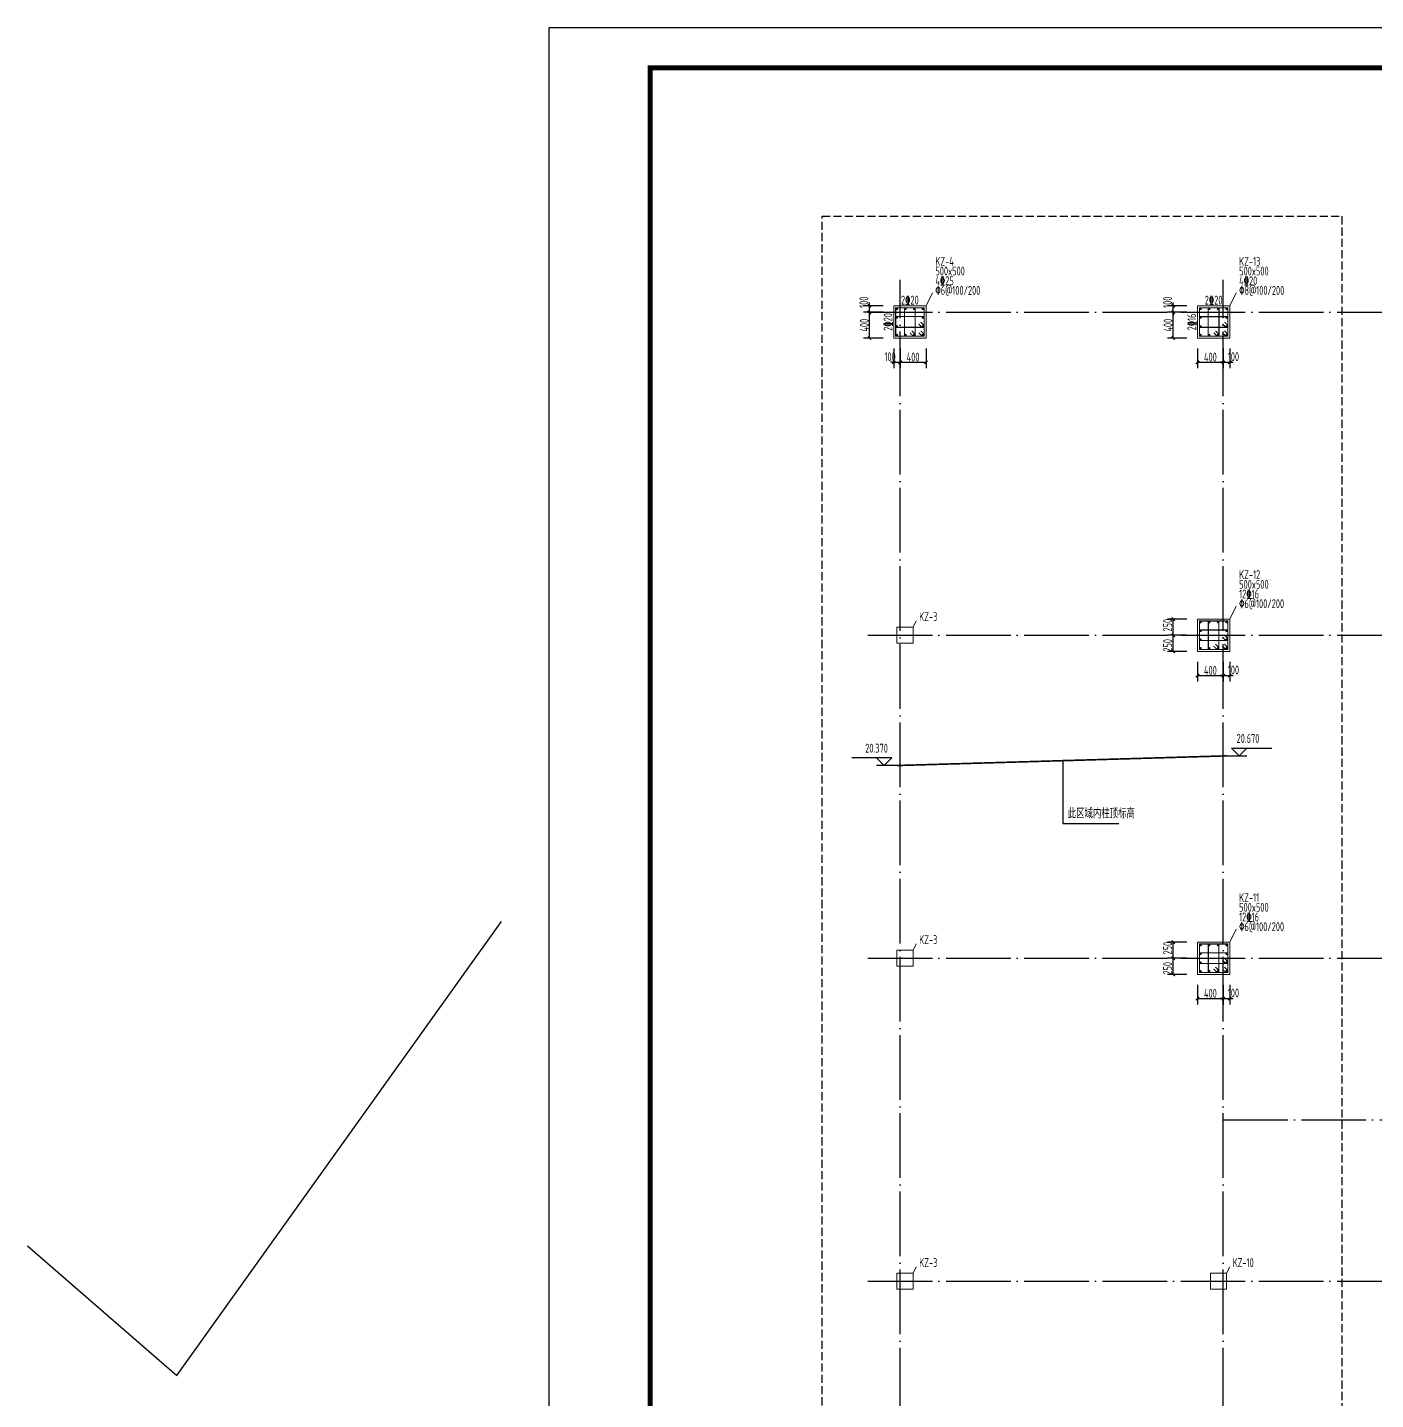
# Model space of a CAD drawing. Extents: x -2331248 to -1198620, y -977263 to -545844.
# Drawn here: x -1592869 to -1551152, y -644822 to -602338 of the extents above; entities that cross this region are included whole.
import ezdxf
from ezdxf.enums import TextEntityAlignment as Align

# ---------------------------------------------------------------- set-up
doc = ezdxf.new("R2010")
doc.units = 0
doc.header["$LTSCALE"] = 1000
doc.header["$MEASUREMENT"] = 0
for name, pattern in [('DASH', [0.35, 0.25, -0.1]), ('DOTE', [2.42, 2, -0.2, 0.02, -0.2]), ('线型5', [3050, 2400, -300, 50, -300])]:
    doc.linetypes.add(name, pattern=pattern)
doc.layers.get('0').update_dxf_attribs({"linetype": 'CONTINUOUS'})
doc.layers.get('DEFPOINTS').update_dxf_attribs({"linetype": 'CONTINUOUS'})
for name, color, linetype in [('DOTE', 1, 'DOTE'), ('PUB_TITLE', 4, 'CONTINUOUS'), ('构件', 74, 'CONTINUOUS')]:
    doc.layers.add(name, color=color, linetype=linetype)
for name, color, linetype, lineweight in [('S_Cl', 2, 'CONTINUOUS', 9), ('S_ColumDimSect', 84, '线型5', 18), ('S_ColumFocus', 2, 'CONTINUOUS', 18), ('S_ColumLocal', 7, 'CONTINUOUS', 18), ('S_PColumHoopBar', 14, 'CONTINUOUS', 35), ('S_PColumMainBar', 14, 'CONTINUOUS', 25)]:
    doc.layers.add(name, color=color, linetype=linetype, lineweight=lineweight)
doc.styles.add('PkpmHz', font='Pkpmeng', dxfattribs={"width": 0.7, "bigfont": 'hztxt'})
doc.styles.add('TSSD_REIN', font='Tssdeng.shx', dxfattribs={"width": 0.7, "bigfont": 'hztxt.shx'})
doc.dimstyles.new('Pkpm_0.0100_2.00', dxfattribs={"dimtxt": 200, "dimasz": 100, "dimexe": 180, "dimexo": 0.0625, "dimgap": 25, "dimtad": 1, "dimdec": 0, "dimlfac": 0.5, "dimrnd": 5, "dimzin": 0, "dimdsep": 46, "dimtxsty": 'PkpmHz', "dimblk1": 'ARCHTICK', "dimblk2": 'ARCHTICK', "dimsah": 1, "dimcen": 0.09, "dimadec": 0, "dimazin": 0, "dimtfac": 1, "dimtdec": 0, "dimtmove": 2, "dimatfit": 1, "dimldrblk": 'ARCHTICK', "dimfxl": 1, "dimtolj": 1, "dimtzin": 0, "dimarcsym": 0})

# ---------------------------------------------------------------- blocks, each defined once
blk = doc.blocks.new('_ARCHTICK')
at = {"color": 0, "linetype": 'ByBlock', "const_width": 0.4}
blk.add_lwpolyline([(-0.5, -0.5), (0.5, 0.5)], dxfattribs=at)
blk = doc.blocks.new('*D1150')
at = {"layer": 'DEFPOINTS', "color": 0}
for p in [(-1566813, -611157), (-1566063, -611157), (-1566063, -611957)]:
    blk.add_point(p, dxfattribs=at)
at = {"layer": 'S_ColumDimSect', "color": 0, "lineweight": -2}
for p, q in [((-1566388, -611157), (-1566993, -611157)), ((-1566813, -611957), (-1566813, -611157)), ((-1566388, -611957), (-1566993, -611957))]:
    blk.add_line(p, q, dxfattribs=at)
at = {"layer": 'S_ColumDimSect', "color": 0, "lineweight": -2, "xscale": 100, "yscale": 100, "zscale": 100}
for p, rotation in [((-1566813, -611157), 90), ((-1566813, -611957), 270)]:
    blk.add_blockref('_ARCHTICK', p, dxfattribs=dict(at, rotation=rotation))
at = {"layer": 'S_ColumDimSect', "color": 0, "insert": (-1566975, -611557), "char_height": 275, "attachment_point": 5, "rotation": 90, "style": 'PkpmHz'}
blk.add_mtext('\\A1;400', dxfattribs=at)
blk = doc.blocks.new('*D1151')
at = {"layer": 'DEFPOINTS', "color": 0}
for p in [(-1566813, -610957), (-1566063, -610957), (-1566063, -611157)]:
    blk.add_point(p, dxfattribs=at)
at = {"layer": 'S_ColumDimSect', "color": 0, "lineweight": -2}
for p, q in [((-1566813, -610957), (-1566813, -610857)), ((-1566388, -610957), (-1566993, -610957)), ((-1566388, -611157), (-1566993, -611157)), ((-1566813, -611157), (-1566813, -610957)), ((-1566813, -611157), (-1566813, -611257))]:
    blk.add_line(p, q, dxfattribs=at)
at = {"layer": 'S_ColumDimSect', "color": 0, "lineweight": -2, "xscale": 100, "yscale": 100, "zscale": 100}
for p, rotation in [((-1566813, -610957), 270), ((-1566813, -611157), 90)]:
    blk.add_blockref('_ARCHTICK', p, dxfattribs=dict(at, rotation=rotation))
at = {"layer": 'S_ColumDimSect', "color": 0, "insert": (-1566988, -610845), "char_height": 275, "attachment_point": 5, "rotation": 90, "style": 'PkpmHz'}
blk.add_mtext('\\A1;100', dxfattribs=at)
blk = doc.blocks.new('*D1152')
at = {"layer": 'DEFPOINTS', "color": 0}
for p in [(-1566063, -611957), (-1565863, -611957), (-1565863, -612707)]:
    blk.add_point(p, dxfattribs=at)
at = {"layer": 'S_ColumDimSect', "color": 0, "lineweight": -2}
for p, q in [((-1566063, -612282), (-1566063, -612887)), ((-1565863, -612282), (-1565863, -612887)), ((-1566063, -612707), (-1566163, -612707)), ((-1566063, -612707), (-1565863, -612707)), ((-1565863, -612707), (-1565763, -612707))]:
    blk.add_line(p, q, dxfattribs=at)
at = {"layer": 'S_ColumDimSect', "color": 0, "lineweight": -2, "xscale": 100, "yscale": 100, "zscale": 100}
blk.add_blockref('_ARCHTICK', (-1566063, -612707), dxfattribs=at)
at = {"layer": 'S_ColumDimSect', "color": 0, "lineweight": -2, "xscale": 100, "yscale": 100, "zscale": 100, "rotation": 180}
blk.add_blockref('_ARCHTICK', (-1565863, -612707), dxfattribs=at)
at = {"layer": 'S_ColumDimSect', "color": 0, "insert": (-1566175, -612532), "char_height": 275, "attachment_point": 5, "style": 'PkpmHz'}
blk.add_mtext('\\A1;100', dxfattribs=at)
blk = doc.blocks.new('*D1153')
at = {"layer": 'DEFPOINTS', "color": 0}
for p in [(-1565863, -611957), (-1565063, -611957), (-1565063, -612707)]:
    blk.add_point(p, dxfattribs=at)
at = {"layer": 'S_ColumDimSect', "color": 0, "lineweight": -2}
for p, q in [((-1565863, -612282), (-1565863, -612887)), ((-1565063, -612282), (-1565063, -612887)), ((-1565863, -612707), (-1565063, -612707))]:
    blk.add_line(p, q, dxfattribs=at)
at = {"layer": 'S_ColumDimSect', "color": 0, "lineweight": -2, "xscale": 100, "yscale": 100, "zscale": 100, "rotation": 180}
blk.add_blockref('_ARCHTICK', (-1565863, -612707), dxfattribs=at)
at = {"layer": 'S_ColumDimSect', "color": 0, "lineweight": -2, "xscale": 100, "yscale": 100, "zscale": 100}
blk.add_blockref('_ARCHTICK', (-1565063, -612707), dxfattribs=at)
at = {"layer": 'S_ColumDimSect', "color": 0, "insert": (-1565463, -612545), "char_height": 275, "attachment_point": 5, "style": 'PkpmHz'}
blk.add_mtext('\\A1;400', dxfattribs=at)
blk = doc.blocks.new('*D1162')
at = {"layer": 'DEFPOINTS', "color": 0}
for p in [(-1557413, -631157), (-1556663, -631157), (-1556663, -631657)]:
    blk.add_point(p, dxfattribs=at)
at = {"layer": 'S_ColumDimSect', "color": 0, "lineweight": -2}
for p, q in [((-1556988, -631157), (-1557593, -631157)), ((-1557413, -631657), (-1557413, -631157)), ((-1556988, -631657), (-1557593, -631657))]:
    blk.add_line(p, q, dxfattribs=at)
at = {"layer": 'S_ColumDimSect', "color": 0, "lineweight": -2, "xscale": 100, "yscale": 100, "zscale": 100}
for p, rotation in [((-1557413, -631157), 90), ((-1557413, -631657), 270)]:
    blk.add_blockref('_ARCHTICK', p, dxfattribs=dict(at, rotation=rotation))
at = {"layer": 'S_ColumDimSect', "color": 0, "insert": (-1557588, -631470), "char_height": 275, "attachment_point": 5, "rotation": 90, "style": 'PkpmHz'}
blk.add_mtext('\\A1;250', dxfattribs=at)
blk = doc.blocks.new('*D1163')
at = {"layer": 'DEFPOINTS', "color": 0}
for p in [(-1557413, -630657), (-1556663, -630657), (-1556663, -631157)]:
    blk.add_point(p, dxfattribs=at)
at = {"layer": 'S_ColumDimSect', "color": 0, "lineweight": -2}
for p, q in [((-1556988, -630657), (-1557593, -630657)), ((-1557413, -631157), (-1557413, -630657)), ((-1556988, -631157), (-1557593, -631157))]:
    blk.add_line(p, q, dxfattribs=at)
at = {"layer": 'S_ColumDimSect', "color": 0, "lineweight": -2, "xscale": 100, "yscale": 100, "zscale": 100}
for p, rotation in [((-1557413, -630657), 90), ((-1557413, -631157), 270)]:
    blk.add_blockref('_ARCHTICK', p, dxfattribs=dict(at, rotation=rotation))
at = {"layer": 'S_ColumDimSect', "color": 0, "insert": (-1557588, -630845), "char_height": 275, "attachment_point": 5, "rotation": 90, "style": 'PkpmHz'}
blk.add_mtext('\\A1;250', dxfattribs=at)
blk = doc.blocks.new('*D1164')
at = {"layer": 'DEFPOINTS', "color": 0}
for p in [(-1556663, -631657), (-1555863, -631657), (-1555863, -632407)]:
    blk.add_point(p, dxfattribs=at)
at = {"layer": 'S_ColumDimSect', "color": 0, "lineweight": -2}
for p, q in [((-1556663, -631982), (-1556663, -632587)), ((-1555863, -631982), (-1555863, -632587)), ((-1556663, -632407), (-1555863, -632407))]:
    blk.add_line(p, q, dxfattribs=at)
at = {"layer": 'S_ColumDimSect', "color": 0, "lineweight": -2, "xscale": 100, "yscale": 100, "zscale": 100, "rotation": 180}
blk.add_blockref('_ARCHTICK', (-1556663, -632407), dxfattribs=at)
at = {"layer": 'S_ColumDimSect', "color": 0, "lineweight": -2, "xscale": 100, "yscale": 100, "zscale": 100}
blk.add_blockref('_ARCHTICK', (-1555863, -632407), dxfattribs=at)
at = {"layer": 'S_ColumDimSect', "color": 0, "insert": (-1556263, -632245), "char_height": 275, "attachment_point": 5, "style": 'PkpmHz'}
blk.add_mtext('\\A1;400', dxfattribs=at)
blk = doc.blocks.new('*D1165')
at = {"layer": 'DEFPOINTS', "color": 0}
for p in [(-1555863, -631657), (-1555663, -631657), (-1555663, -632407)]:
    blk.add_point(p, dxfattribs=at)
at = {"layer": 'S_ColumDimSect', "color": 0, "lineweight": -2}
for p, q in [((-1555863, -631982), (-1555863, -632587)), ((-1555663, -631982), (-1555663, -632587)), ((-1555863, -632407), (-1555963, -632407)), ((-1555863, -632407), (-1555663, -632407)), ((-1555663, -632407), (-1555563, -632407))]:
    blk.add_line(p, q, dxfattribs=at)
at = {"layer": 'S_ColumDimSect', "color": 0, "lineweight": -2, "xscale": 100, "yscale": 100, "zscale": 100}
blk.add_blockref('_ARCHTICK', (-1555863, -632407), dxfattribs=at)
at = {"layer": 'S_ColumDimSect', "color": 0, "lineweight": -2, "xscale": 100, "yscale": 100, "zscale": 100, "rotation": 180}
blk.add_blockref('_ARCHTICK', (-1555663, -632407), dxfattribs=at)
at = {"layer": 'S_ColumDimSect', "color": 0, "insert": (-1555550, -632232), "char_height": 275, "attachment_point": 5, "style": 'PkpmHz'}
blk.add_mtext('\\A1;100', dxfattribs=at)
blk = doc.blocks.new('*D1166')
at = {"layer": 'DEFPOINTS', "color": 0}
for p in [(-1557413, -621157), (-1556663, -621157), (-1556663, -621657)]:
    blk.add_point(p, dxfattribs=at)
at = {"layer": 'S_ColumDimSect', "color": 0, "lineweight": -2}
for p, q in [((-1556988, -621157), (-1557593, -621157)), ((-1557413, -621657), (-1557413, -621157)), ((-1556988, -621657), (-1557593, -621657))]:
    blk.add_line(p, q, dxfattribs=at)
at = {"layer": 'S_ColumDimSect', "color": 0, "lineweight": -2, "xscale": 100, "yscale": 100, "zscale": 100}
for p, rotation in [((-1557413, -621157), 90), ((-1557413, -621657), 270)]:
    blk.add_blockref('_ARCHTICK', p, dxfattribs=dict(at, rotation=rotation))
at = {"layer": 'S_ColumDimSect', "color": 0, "insert": (-1557588, -621470), "char_height": 275, "attachment_point": 5, "rotation": 90, "style": 'PkpmHz'}
blk.add_mtext('\\A1;250', dxfattribs=at)
blk = doc.blocks.new('*D1167')
at = {"layer": 'DEFPOINTS', "color": 0}
for p in [(-1557413, -620657), (-1556663, -620657), (-1556663, -621157)]:
    blk.add_point(p, dxfattribs=at)
at = {"layer": 'S_ColumDimSect', "color": 0, "lineweight": -2}
for p, q in [((-1556988, -620657), (-1557593, -620657)), ((-1557413, -621157), (-1557413, -620657)), ((-1556988, -621157), (-1557593, -621157))]:
    blk.add_line(p, q, dxfattribs=at)
at = {"layer": 'S_ColumDimSect', "color": 0, "lineweight": -2, "xscale": 100, "yscale": 100, "zscale": 100}
for p, rotation in [((-1557413, -620657), 90), ((-1557413, -621157), 270)]:
    blk.add_blockref('_ARCHTICK', p, dxfattribs=dict(at, rotation=rotation))
at = {"layer": 'S_ColumDimSect', "color": 0, "insert": (-1557588, -620845), "char_height": 275, "attachment_point": 5, "rotation": 90, "style": 'PkpmHz'}
blk.add_mtext('\\A1;250', dxfattribs=at)
blk = doc.blocks.new('*D1168')
at = {"layer": 'DEFPOINTS', "color": 0}
for p in [(-1556663, -621657), (-1555863, -621657), (-1555863, -622407)]:
    blk.add_point(p, dxfattribs=at)
at = {"layer": 'S_ColumDimSect', "color": 0, "lineweight": -2}
for p, q in [((-1556663, -621982), (-1556663, -622587)), ((-1555863, -621982), (-1555863, -622587)), ((-1556663, -622407), (-1555863, -622407))]:
    blk.add_line(p, q, dxfattribs=at)
at = {"layer": 'S_ColumDimSect', "color": 0, "lineweight": -2, "xscale": 100, "yscale": 100, "zscale": 100, "rotation": 180}
blk.add_blockref('_ARCHTICK', (-1556663, -622407), dxfattribs=at)
at = {"layer": 'S_ColumDimSect', "color": 0, "lineweight": -2, "xscale": 100, "yscale": 100, "zscale": 100}
blk.add_blockref('_ARCHTICK', (-1555863, -622407), dxfattribs=at)
at = {"layer": 'S_ColumDimSect', "color": 0, "insert": (-1556263, -622245), "char_height": 275, "attachment_point": 5, "style": 'PkpmHz'}
blk.add_mtext('\\A1;400', dxfattribs=at)
blk = doc.blocks.new('*D1169')
at = {"layer": 'DEFPOINTS', "color": 0}
for p in [(-1555863, -621657), (-1555663, -621657), (-1555663, -622407)]:
    blk.add_point(p, dxfattribs=at)
at = {"layer": 'S_ColumDimSect', "color": 0, "lineweight": -2}
for p, q in [((-1555863, -621982), (-1555863, -622587)), ((-1555663, -621982), (-1555663, -622587)), ((-1555863, -622407), (-1555963, -622407)), ((-1555863, -622407), (-1555663, -622407)), ((-1555663, -622407), (-1555563, -622407))]:
    blk.add_line(p, q, dxfattribs=at)
at = {"layer": 'S_ColumDimSect', "color": 0, "lineweight": -2, "xscale": 100, "yscale": 100, "zscale": 100}
blk.add_blockref('_ARCHTICK', (-1555863, -622407), dxfattribs=at)
at = {"layer": 'S_ColumDimSect', "color": 0, "lineweight": -2, "xscale": 100, "yscale": 100, "zscale": 100, "rotation": 180}
blk.add_blockref('_ARCHTICK', (-1555663, -622407), dxfattribs=at)
at = {"layer": 'S_ColumDimSect', "color": 0, "insert": (-1555550, -622232), "char_height": 275, "attachment_point": 5, "style": 'PkpmHz'}
blk.add_mtext('\\A1;100', dxfattribs=at)
blk = doc.blocks.new('*D1170')
at = {"layer": 'DEFPOINTS', "color": 0}
for p in [(-1557413, -611157), (-1556663, -611157), (-1556663, -611957)]:
    blk.add_point(p, dxfattribs=at)
at = {"layer": 'S_ColumDimSect', "color": 0, "lineweight": -2}
for p, q in [((-1556988, -611157), (-1557593, -611157)), ((-1557413, -611957), (-1557413, -611157)), ((-1556988, -611957), (-1557593, -611957))]:
    blk.add_line(p, q, dxfattribs=at)
at = {"layer": 'S_ColumDimSect', "color": 0, "lineweight": -2, "xscale": 100, "yscale": 100, "zscale": 100}
for p, rotation in [((-1557413, -611157), 90), ((-1557413, -611957), 270)]:
    blk.add_blockref('_ARCHTICK', p, dxfattribs=dict(at, rotation=rotation))
at = {"layer": 'S_ColumDimSect', "color": 0, "insert": (-1557575, -611557), "char_height": 275, "attachment_point": 5, "rotation": 90, "style": 'PkpmHz'}
blk.add_mtext('\\A1;400', dxfattribs=at)
blk = doc.blocks.new('*D1171')
at = {"layer": 'DEFPOINTS', "color": 0}
for p in [(-1557413, -610957), (-1556663, -610957), (-1556663, -611157)]:
    blk.add_point(p, dxfattribs=at)
at = {"layer": 'S_ColumDimSect', "color": 0, "lineweight": -2}
for p, q in [((-1557413, -610957), (-1557413, -610857)), ((-1556988, -610957), (-1557593, -610957)), ((-1556988, -611157), (-1557593, -611157)), ((-1557413, -611157), (-1557413, -610957)), ((-1557413, -611157), (-1557413, -611257))]:
    blk.add_line(p, q, dxfattribs=at)
at = {"layer": 'S_ColumDimSect', "color": 0, "lineweight": -2, "xscale": 100, "yscale": 100, "zscale": 100}
for p, rotation in [((-1557413, -610957), 270), ((-1557413, -611157), 90)]:
    blk.add_blockref('_ARCHTICK', p, dxfattribs=dict(at, rotation=rotation))
at = {"layer": 'S_ColumDimSect', "color": 0, "insert": (-1557588, -610845), "char_height": 275, "attachment_point": 5, "rotation": 90, "style": 'PkpmHz'}
blk.add_mtext('\\A1;100', dxfattribs=at)
blk = doc.blocks.new('*D1172')
at = {"layer": 'DEFPOINTS', "color": 0}
for p in [(-1556663, -611957), (-1555863, -611957), (-1555863, -612707)]:
    blk.add_point(p, dxfattribs=at)
at = {"layer": 'S_ColumDimSect', "color": 0, "lineweight": -2}
for p, q in [((-1556663, -612282), (-1556663, -612887)), ((-1555863, -612282), (-1555863, -612887)), ((-1556663, -612707), (-1555863, -612707))]:
    blk.add_line(p, q, dxfattribs=at)
at = {"layer": 'S_ColumDimSect', "color": 0, "lineweight": -2, "xscale": 100, "yscale": 100, "zscale": 100, "rotation": 180}
blk.add_blockref('_ARCHTICK', (-1556663, -612707), dxfattribs=at)
at = {"layer": 'S_ColumDimSect', "color": 0, "lineweight": -2, "xscale": 100, "yscale": 100, "zscale": 100}
blk.add_blockref('_ARCHTICK', (-1555863, -612707), dxfattribs=at)
at = {"layer": 'S_ColumDimSect', "color": 0, "insert": (-1556263, -612545), "char_height": 275, "attachment_point": 5, "style": 'PkpmHz'}
blk.add_mtext('\\A1;400', dxfattribs=at)
blk = doc.blocks.new('*D1173')
at = {"layer": 'DEFPOINTS', "color": 0}
for p in [(-1555863, -611957), (-1555663, -611957), (-1555663, -612707)]:
    blk.add_point(p, dxfattribs=at)
at = {"layer": 'S_ColumDimSect', "color": 0, "lineweight": -2}
for p, q in [((-1555863, -612282), (-1555863, -612887)), ((-1555663, -612282), (-1555663, -612887)), ((-1555863, -612707), (-1555963, -612707)), ((-1555863, -612707), (-1555663, -612707)), ((-1555663, -612707), (-1555563, -612707))]:
    blk.add_line(p, q, dxfattribs=at)
at = {"layer": 'S_ColumDimSect', "color": 0, "lineweight": -2, "xscale": 100, "yscale": 100, "zscale": 100}
blk.add_blockref('_ARCHTICK', (-1555863, -612707), dxfattribs=at)
at = {"layer": 'S_ColumDimSect', "color": 0, "lineweight": -2, "xscale": 100, "yscale": 100, "zscale": 100, "rotation": 180}
blk.add_blockref('_ARCHTICK', (-1555663, -612707), dxfattribs=at)
at = {"layer": 'S_ColumDimSect', "color": 0, "insert": (-1555550, -612532), "char_height": 275, "attachment_point": 5, "style": 'PkpmHz'}
blk.add_mtext('\\A1;100', dxfattribs=at)

msp = doc.modelspace()

# ---------------------------------------------------------------- linework, layer by layer
at = {"linetype": 'DASH'}
msp.add_lwpolyline([(-1568276, -608186), (-1552193, -608186), (-1552193, -663202), (-1568276, -663202)], close=True, dxfattribs=at)
msp.add_lwpolyline([(-1592869.5, -640061.1), (-1588246.5, -644079.1), (-1578196.5, -630018.1)])
at = {"layer": 'DOTE'}
for p, q in [((-1565863, -662157.2), (-1565863, -610157.2)), ((-1555863, -662157.2), (-1555863, -610157.2)), ((-1566863, -611157.2), (-1504863, -611157.2)), ((-1566863, -621157.2), (-1504863, -621157.2)), ((-1566863, -631157.2), (-1504863, -631157.2)), ((-1555863, -636157.2), (-1504863, -636157.2)), ((-1566863, -641157.2), (-1504863, -641157.2))]:
    msp.add_line(p, q, dxfattribs=at)
at = {"layer": 'PUB_TITLE'}
msp.add_lwpolyline([(-1576722.5, -676588.1), (-1576722.5, -602338.1), (-1471597.5, -602338.1), (-1471597.5, -676588.1)], close=True, dxfattribs=at)
at = {"layer": 'PUB_TITLE', "const_width": 150}
msp.add_lwpolyline([(-1573597.5, -603588.1), (-1472847.5, -603588.1), (-1472847.5, -675338.1), (-1573597.5, -675338.1)], close=True, dxfattribs=at)
at = {"layer": 'S_Cl', "ltscale": 1}
for points in [[(-1565063, -611957.2), (-1565063, -610957.2), (-1566063, -610957.2), (-1566063, -611957.2)], [(-1555663, -611957.2), (-1555663, -610957.2), (-1556663, -610957.2), (-1556663, -611957.2)], [(-1555663, -621657.2), (-1555663, -620657.2), (-1556663, -620657.2), (-1556663, -621657.2)], [(-1565463, -621407.2), (-1565463, -620907.2), (-1565963, -620907.2), (-1565963, -621407.2)], [(-1555663, -631657.2), (-1555663, -630657.2), (-1556663, -630657.2), (-1556663, -631657.2)], [(-1565463, -631407.2), (-1565463, -630907.2), (-1565963, -630907.2), (-1565963, -631407.2)], [(-1565463, -641407.2), (-1565463, -640907.2), (-1565963, -640907.2), (-1565963, -641407.2)], [(-1555763, -641407.2), (-1555763, -640907.2), (-1556263, -640907.2), (-1556263, -641407.2)]]:
    msp.add_lwpolyline(points, close=True, dxfattribs=at)
at = {"layer": 'S_ColumFocus'}
for p, q in [((-1565063, -610957.2), (-1564863, -610557.2)), ((-1555663, -610957.2), (-1555463, -610557.2)), ((-1555663, -620657.2), (-1555463, -620257.2)), ((-1565463, -620907.2), (-1565363, -620707.2)), ((-1555663, -630657.2), (-1555463, -630257.2)), ((-1565463, -630907.2), (-1565363, -630707.2)), ((-1565463, -640907.2), (-1565363, -640707.2)), ((-1555763, -640907.2), (-1555663, -640707.2))]:
    msp.add_line(p, q, dxfattribs=at)
at = {"layer": 'S_PColumHoopBar', "ltscale": 2, "const_width": 35}
for points in [[(-1565289, -611791.1), (-1565183, -611897.2), (-1565123, -611897.2), (-1565123, -611837.2), (-1565123, -611897.2), (-1565123, -611017.2), (-1566003, -611017.2), (-1566003, -611897.2), (-1565183, -611897.2), (-1565123, -611897.2), (-1565123, -611837.2), (-1565229, -611731.1)], [(-1565289, -611517.8), (-1565183, -611623.9), (-1565123, -611623.9), (-1565123, -611563.9), (-1565123, -611623.9), (-1565123, -611290.5), (-1566003, -611290.5), (-1566003, -611623.9), (-1565183, -611623.9), (-1565123, -611623.9), (-1565123, -611563.9), (-1565229, -611457.8)], [(-1565562.4, -611791.1), (-1565456.3, -611897.2), (-1565396.3, -611897.2), (-1565396.3, -611837.2), (-1565396.3, -611897.2), (-1565396.3, -611017.2), (-1565729.6, -611017.2), (-1565729.6, -611897.2), (-1565456.3, -611897.2), (-1565396.3, -611897.2), (-1565396.3, -611837.2), (-1565502.4, -611731.1)], [(-1555889, -611791.1), (-1555783, -611897.2), (-1555723, -611897.2), (-1555723, -611837.2), (-1555723, -611897.2), (-1555723, -611017.2), (-1556603, -611017.2), (-1556603, -611897.2), (-1555783, -611897.2), (-1555723, -611897.2), (-1555723, -611837.2), (-1555829, -611731.1)], [(-1555889, -611516.5), (-1555783, -611622.5), (-1555723, -611622.5), (-1555723, -611562.5), (-1555723, -611622.5), (-1555723, -611291.9), (-1556603, -611291.9), (-1556603, -611622.5), (-1555783, -611622.5), (-1555723, -611622.5), (-1555723, -611562.5), (-1555829, -611456.5)], [(-1556162.4, -611791.1), (-1556056.3, -611897.2), (-1555996.3, -611897.2), (-1555996.3, -611837.2), (-1555996.3, -611897.2), (-1555996.3, -611017.2), (-1556329.6, -611017.2), (-1556329.6, -611897.2), (-1556056.3, -611897.2), (-1555996.3, -611897.2), (-1555996.3, -611837.2), (-1556102.4, -611731.1)], [(-1555889, -621491.1), (-1555783, -621597.2), (-1555723, -621597.2), (-1555723, -621537.2), (-1555723, -621597.2), (-1555723, -620717.2), (-1556603, -620717.2), (-1556603, -621597.2), (-1555783, -621597.2), (-1555723, -621597.2), (-1555723, -621537.2), (-1555829, -621431.1)], [(-1555889, -621215.1), (-1555783, -621321.2), (-1555723, -621321.2), (-1555723, -621261.2), (-1555723, -621321.2), (-1555723, -620993.2), (-1556603, -620993.2), (-1556603, -621321.2), (-1555783, -621321.2), (-1555723, -621321.2), (-1555723, -621261.2), (-1555829, -621155.1)], [(-1556165, -621491.1), (-1556059, -621597.2), (-1555999, -621597.2), (-1555999, -621537.2), (-1555999, -621597.2), (-1555999, -620717.2), (-1556327, -620717.2), (-1556327, -621597.2), (-1556059, -621597.2), (-1555999, -621597.2), (-1555999, -621537.2), (-1556105, -621431.1)], [(-1555889, -631491.1), (-1555783, -631597.2), (-1555723, -631597.2), (-1555723, -631537.2), (-1555723, -631597.2), (-1555723, -630717.2), (-1556603, -630717.2), (-1556603, -631597.2), (-1555783, -631597.2), (-1555723, -631597.2), (-1555723, -631537.2), (-1555829, -631431.1)], [(-1556165, -631491.1), (-1556059, -631597.2), (-1555999, -631597.2), (-1555999, -631537.2), (-1555999, -631597.2), (-1555999, -630717.2), (-1556327, -630717.2), (-1556327, -631597.2), (-1556059, -631597.2), (-1555999, -631597.2), (-1555999, -631537.2), (-1556105, -631431.1)], [(-1555889, -631215.1), (-1555783, -631321.2), (-1555723, -631321.2), (-1555723, -631261.2), (-1555723, -631321.2), (-1555723, -630993.2), (-1556603, -630993.2), (-1556603, -631321.2), (-1555783, -631321.2), (-1555723, -631321.2), (-1555723, -631261.2), (-1555829, -631155.1)]]:
    msp.add_lwpolyline(points, dxfattribs=at)
at = {"layer": 'S_PColumMainBar', "ltscale": 2, "const_width": 35}
for points in [[(-1565946.5, -611056.2, 1), (-1565981.5, -611056.2, 1)], [(-1565946.5, -611323.5, 1), (-1565981.5, -611323.5, 1)], [(-1565679.1, -611056.2, 1), (-1565714.1, -611056.2, 1)], [(-1565411.8, -611056.2, 1), (-1565446.8, -611056.2, 1)], [(-1565144.5, -611056.2, 1), (-1565179.5, -611056.2, 1)], [(-1565144.5, -611323.5, 1), (-1565179.5, -611323.5, 1)], [(-1556546.5, -611056.2, 1), (-1556581.5, -611056.2, 1)], [(-1556546.5, -611323.5, 1), (-1556581.5, -611323.5, 1)], [(-1556279.1, -611056.2, 1), (-1556314.1, -611056.2, 1)], [(-1556011.8, -611056.2, 1), (-1556046.8, -611056.2, 1)], [(-1555744.5, -611056.2, 1), (-1555779.5, -611056.2, 1)], [(-1555744.5, -611323.5, 1), (-1555779.5, -611323.5, 1)], [(-1565946.5, -611590.9, 1), (-1565981.5, -611590.9, 1)], [(-1565144.5, -611590.9, 1), (-1565179.5, -611590.9, 1)], [(-1556546.5, -611590.9, 1), (-1556581.5, -611590.9, 1)], [(-1555744.5, -611590.9, 1), (-1555779.5, -611590.9, 1)], [(-1565946.5, -611858.2, 1), (-1565981.5, -611858.2, 1)], [(-1565679.1, -611858.2, 1), (-1565714.1, -611858.2, 1)], [(-1565411.8, -611858.2, 1), (-1565446.8, -611858.2, 1)], [(-1565144.5, -611858.2, 1), (-1565179.5, -611858.2, 1)], [(-1556546.5, -611858.2, 1), (-1556581.5, -611858.2, 1)], [(-1556279.1, -611858.2, 1), (-1556314.1, -611858.2, 1)], [(-1556011.8, -611858.2, 1), (-1556046.8, -611858.2, 1)], [(-1555744.5, -611858.2, 1), (-1555779.5, -611858.2, 1)], [(-1556546.5, -620756.2, 1), (-1556581.5, -620756.2, 1)], [(-1556546.5, -621023.5, 1), (-1556581.5, -621023.5, 1)], [(-1556279.1, -620756.2, 1), (-1556314.1, -620756.2, 1)], [(-1556011.8, -620756.2, 1), (-1556046.8, -620756.2, 1)], [(-1555744.5, -620756.2, 1), (-1555779.5, -620756.2, 1)], [(-1555744.5, -621023.5, 1), (-1555779.5, -621023.5, 1)], [(-1556546.5, -621290.9, 1), (-1556581.5, -621290.9, 1)], [(-1556546.5, -621558.2, 1), (-1556581.5, -621558.2, 1)], [(-1556279.1, -621558.2, 1), (-1556314.1, -621558.2, 1)], [(-1556011.8, -621558.2, 1), (-1556046.8, -621558.2, 1)], [(-1555744.5, -621290.9, 1), (-1555779.5, -621290.9, 1)], [(-1555744.5, -621558.2, 1), (-1555779.5, -621558.2, 1)], [(-1556546.5, -630756.2, 1), (-1556581.5, -630756.2, 1)], [(-1556279.1, -630756.2, 1), (-1556314.1, -630756.2, 1)], [(-1556011.8, -630756.2, 1), (-1556046.8, -630756.2, 1)], [(-1555744.5, -630756.2, 1), (-1555779.5, -630756.2, 1)], [(-1556546.5, -631023.5, 1), (-1556581.5, -631023.5, 1)], [(-1556546.5, -631290.9, 1), (-1556581.5, -631290.9, 1)], [(-1555744.5, -631023.5, 1), (-1555779.5, -631023.5, 1)], [(-1555744.5, -631290.9, 1), (-1555779.5, -631290.9, 1)], [(-1556546.5, -631558.2, 1), (-1556581.5, -631558.2, 1)], [(-1556279.1, -631558.2, 1), (-1556314.1, -631558.2, 1)], [(-1556011.8, -631558.2, 1), (-1556046.8, -631558.2, 1)], [(-1555744.5, -631558.2, 1), (-1555779.5, -631558.2, 1)]]:
    msp.add_lwpolyline(points, format="xyb", close=True, dxfattribs=at)
at = {"layer": '构件'}
for p, q in [((-1555763, -624891.1), (-1555133, -624891.1)), ((-1555607.1, -624653.5), (-1554366.2, -624653.5)), ((-1555369.5, -624891.1), (-1555607.1, -624653.5)), ((-1555131.9, -624653.5), (-1555369.5, -624891.1)), ((-1566118.9, -624953.5), (-1567359.8, -624953.5)), ((-1566594.1, -624953.5), (-1566356.5, -625191.1)), ((-1565963, -625191.1), (-1566593, -625191.1)), ((-1566356.5, -625191.1), (-1566118.9, -624953.5))]:
    msp.add_line(p, q, dxfattribs=at)
at = {"layer": '构件', "const_width": 50}
msp.add_lwpolyline([(-1565963, -625191.1), (-1555763, -624891.1)], dxfattribs=at)
at = {"layer": '构件'}
msp.add_lwpolyline([(-1560831.4, -625019.4), (-1560831.4, -626987), (-1559101.1, -626987)], dxfattribs=at)

# ---------------------------------------------------------------- texts
at = {"layer": 'S_ColumFocus', "style": 'TSSD_REIN', "width": 0.7}
for s, p in [('KZ-4', (-1564773.6, -609718.4)), ('KZ-13', (-1555373.6, -609718.4)), ('4%%13225', (-1564773.6, -610318.4)), ('500x500', (-1564773.6, -610018.4)), ('4%%13220', (-1555373.6, -610318.4)), ('500x500', (-1555373.6, -610018.4)), ('%%1306@100/200', (-1564773.6, -610618.4)), ('%%1308@100/200', (-1555373.6, -610618.4)), ('KZ-12', (-1555373.6, -619418.4)), ('12%%13216', (-1555373.6, -620018.4)), ('500x500', (-1555373.6, -619718.4)), ('%%1306@100/200', (-1555373.6, -620318.4)), ('KZ-3', (-1565273.6, -620718.4)), ('KZ-11', (-1555373.6, -629418.4)), ('500x500', (-1555373.6, -629718.4)), ('12%%13216', (-1555373.6, -630018.4)), ('%%1306@100/200', (-1555373.6, -630318.4)), ('KZ-3', (-1565273.6, -630718.4)), ('KZ-3', (-1565273.6, -640718.4)), ('KZ-10', (-1555573.6, -640718.4))]:
    msp.add_text(s, height=275, dxfattribs=at).set_placement(p)
at = {"layer": 'S_ColumLocal', "style": 'TSSD_REIN', "width": 0.7}
for s, rotation, p in [('2%%13220', 0, (-1565563, -610918.4)), ('2%%13220', 0, (-1556163, -610918.4)), ('2%%13220', 90, (-1566101.7, -611457.2)), ('2%%13216', 90, (-1556701.7, -611457.2))]:
    msp.add_text(s, height=275, rotation=rotation, dxfattribs=at).set_placement(p, align=Align.CENTER)
at = {"layer": '构件', "style": 'TSSD_REIN', "width": 0.7}
for s, p in [('20.670', (-1555453.5, -624573.5, 0)), ('20.370', (-1566944.5, -624873.5, 0)), ('此区域内柱顶标高', (-1560677.2, -626907, 0))]:
    msp.add_text(s, height=275, dxfattribs=at).set_placement(p, align=Align.BOTTOM_LEFT)

# ---------------------------------------------------------------- dimensions: what is measured, and where the dimension line sits
at = {"layer": 'S_ColumDimSect'}
for base, p1, p2, angle, picture, middle in [((-1566813, -610957.2), (-1566063, -611157.2), (-1566063, -610957.2), 90, '*D1151', (-1566988, -610844.7)), ((-1557413, -610957.2), (-1556663, -611157.2), (-1556663, -610957.2), 90, '*D1171', (-1557588, -610844.7)), ((-1565863, -612707.2), (-1566063, -611957.2), (-1565863, -611957.2), 0, '*D1152', (-1566175.5, -612532.2)), ((-1555663, -612707.2), (-1555863, -611957.2), (-1555663, -611957.2), 0, '*D1173', (-1555550.5, -612532.2)), ((-1557413, -620657.2), (-1556663, -621157.2), (-1556663, -620657.2), 90, '*D1167', (-1557588, -620844.7)), ((-1557413, -621157.2), (-1556663, -621657.2), (-1556663, -621157.2), 90, '*D1166', (-1557588, -621469.7)), ((-1555663, -622407.2), (-1555863, -621657.2), (-1555663, -621657.2), 0, '*D1169', (-1555550.5, -622232.2)), ((-1557413, -630657.2), (-1556663, -631157.2), (-1556663, -630657.2), 90, '*D1163', (-1557588, -630844.7)), ((-1557413, -631157.2), (-1556663, -631657.2), (-1556663, -631157.2), 90, '*D1162', (-1557588, -631469.7)), ((-1555663, -632407.2), (-1555863, -631657.2), (-1555663, -631657.2), 0, '*D1165', (-1555550.5, -632232.2))]:
    dim = msp.add_linear_dim(base=base, p1=p1, p2=p2, angle=angle, dimstyle='Pkpm_0.0100_2.00', override={"dimtxt": 275, "dimexo": 325}, dxfattribs=at)
    dim.commit()
    dim.dimension.update_dxf_attribs({"geometry": picture, "text_midpoint": middle, "dimtype": 161})
for p1, p2, distance, picture, middle in [((-1566063, -611957.2), (-1566063, -611157.2), 750, '*D1150', (-1566975.5, -611557.2)), ((-1556663, -611957.2), (-1556663, -611157.2), 750, '*D1170', (-1557575.5, -611557.2)), ((-1565863, -611957.2), (-1565063, -611957.2), -750, '*D1153', (-1565463, -612544.7)), ((-1556663, -611957.2), (-1555863, -611957.2), -750, '*D1172', (-1556263, -612544.7)), ((-1556663, -621657.2), (-1555863, -621657.2), -750, '*D1168', (-1556263, -622244.7)), ((-1556663, -631657.2), (-1555863, -631657.2), -750, '*D1164', (-1556263, -632244.7))]:
    dim = msp.add_aligned_dim(p1=p1, p2=p2, distance=distance, dimstyle='Pkpm_0.0100_2.00', override={"dimtxt": 275, "dimexo": 325}, dxfattribs=at)
    dim.commit()
    dim.dimension.update_dxf_attribs({"geometry": picture, "text_midpoint": middle})

doc.saveas('drawing.dxf')
